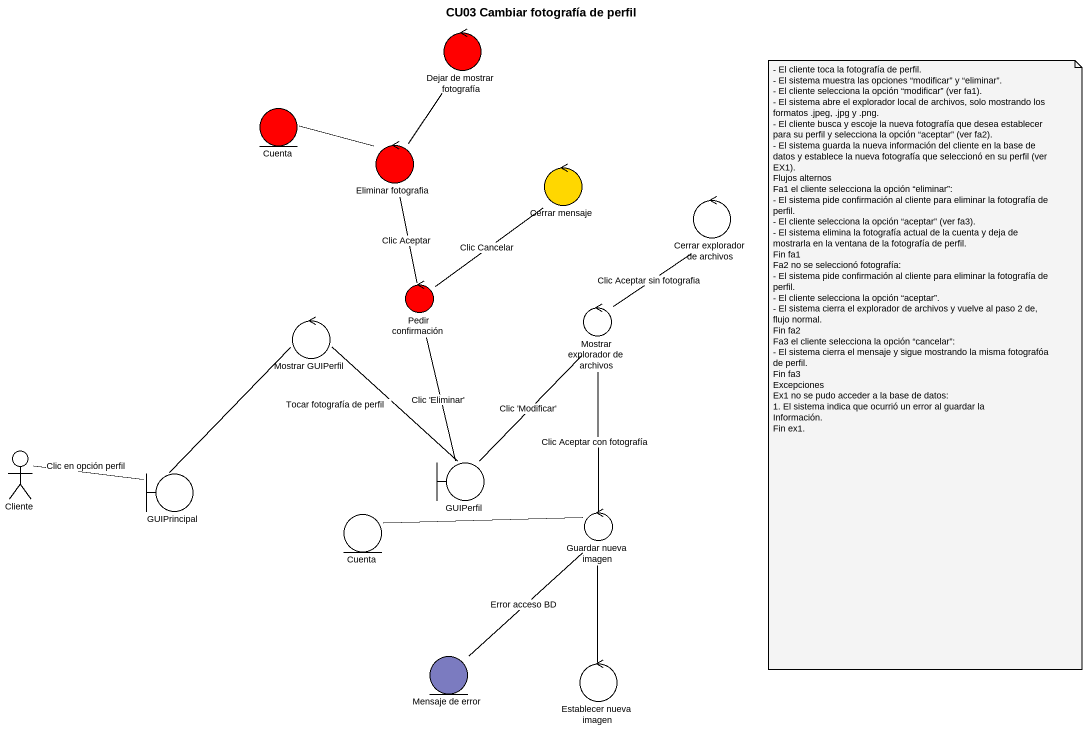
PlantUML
@startuml
title CU03 Cambiar fotografía de perfil
control "Dejar de mostrar fotografía" as Dejar_de_mostrar_fotografía #FF0000
entity Cuenta #FF0000
control "Eliminar fotografia" as Eliminar_fotografia #FF0000
control "Cerrar mensaje" as Cerrar_mensaje #FFD700
control "Cerrar explorador de archivos" as Cerrar_explorador_de
control "Pedir confirmación" as Pedir_confirmación #FF0000
control "Mostrar GUIPerfil" as Mostrar_GUIPerfil
control "Mostrar explorador de archivos" as Mostrar_explorador_de
actor Cliente
boundary GUIPrincipal
boundary GUIPerfil
entity "Cuenta" as Cuenta_2
control "Guardar nueva imagen" as Guardar_nueva_imagen
entity "Mensaje de error" as Mensaje_de_error #7B7BC0
control "Establecer nueva imagen" as Establecer_nueva_imagen
Dejar_de_mostrar_fotografía -- Eliminar_fotografia
Cuenta -right- Eliminar_fotografia
Eliminar_fotografia -- Pedir_confirmación : Clic Aceptar
Cerrar_mensaje -- Pedir_confirmación : Clic Cancelar
Pedir_confirmación -- GUIPerfil : Clic 'Eliminar'
Mostrar_GUIPerfil -- GUIPerfil : Tocar fotografía de perfil
Mostrar_explorador_de -up- Cerrar_explorador_de : Clic Aceptar sin fotografia
Mostrar_explorador_de -- Guardar_nueva_imagen : Clic Aceptar con fotografía
GUIPrincipal -up- Mostrar_GUIPerfil
GUIPrincipal -left- Cliente : Clic en opción perfil
GUIPerfil -up- Mostrar_explorador_de : Clic 'Modificar'
Cuenta_2 -right- Guardar_nueva_imagen
Mensaje_de_error -up- Guardar_nueva_imagen : Error acceso BD
Establecer_nueva_imagen -up- Guardar_nueva_imagen
note as N1
  - El cliente toca la fotografía de perfil.
  - El sistema muestra las opciones “modificar” y “eliminar”.
  - El cliente selecciona la opción “modificar” (ver fa1).
  - El sistema abre el explorador local de archivos, solo mostrando los formatos .jpeg, .jpg y .png.
  - El cliente busca y escoje la nueva fotografía que desea establecer para su perfil y selecciona la opción “aceptar” (ver fa2).
  - El sistema guarda la nueva información del cliente en la base de datos y establece la nueva fotografía que seleccionó en su perfil (ver EX1).
  Flujos alternos
  Fa1 el cliente selecciona la opción “eliminar”:
  - El sistema pide confirmación al cliente para eliminar la fotografía de perfil.
  - El cliente selecciona la opción “aceptar” (ver fa3).
  - El sistema elimina la fotografía actual de la cuenta y deja de mostrarla en la ventana de la fotografía de perfil.
  Fin fa1
  Fa2 no se seleccionó fotografía:
  - El sistema pide confirmación al cliente para eliminar la fotografía de perfil.
  - El cliente selecciona la opción “aceptar”.
  - El sistema cierra el explorador de archivos y vuelve al paso 2 de, flujo normal.
  Fin fa2
  Fa3 el cliente selecciona la opción “cancelar”:
  - El sistema cierra el mensaje y sigue mostrando la misma fotografóa de perfil.
  Fin fa3
  Excepciones
  Ex1 no se pudo acceder a la base de datos:
  1. El sistema indica que ocurrió un error al guardar la
  Información.
  Fin ex1.
end note
@enduml
